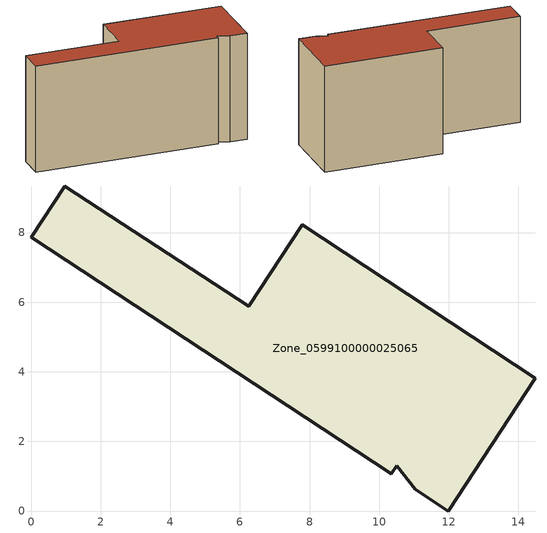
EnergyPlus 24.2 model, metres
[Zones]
Zone_0599100000025065
 floor ground (C_G): 11.98,0 11.04,0.62 10.51,1.3 10.35,1.07 0,7.87 0.96,9.34 6.26,5.88 7.79,8.22 14.49,3.82 z0
 wall outside (C_F): 6.26,5.88 0.96,9.34 0,7.87 10.35,1.07 10.51,1.3 11.04,0.62 11.98,0 14.49,3.82 7.79,8.22 6.26,5.88 z0:7.34
 roof outside (C_R): 11.04,0.62 11.98,0 14.49,3.82 7.79,8.22 6.26,5.88 0.96,9.34 0,7.87 10.35,1.07 10.51,1.3 z7.34
[BUILDING]
Pand.0599100000025065: North Axis=0; Terrain=City; Loads Convergence Tolerance Value=0.04; Temperature Convergence Tolerance Value=0.4; Solar Distribution=FullExterior; Maximum Number of Warmup Days=25; Minimum Number of Warmup Days=1
[Site:Location]
Rotterdam.The.Hague.AP_ZH_NLD Design_Conditions: Latitude=51.96; Longitude=4.45; Time Zone=1; Elevation=-4.5
[SITE:GROUNDTEMPERATURE:BUILDINGSURFACE]
18, 18, 18, 18, 18, 18, 18, 18, 18, 18, 18, 18
[MATERIAL] Thermal Absorptance=0.9; Solar Absorptance=0.7; Visible Absorptance=0.7
Name | Roughness | Thickness | Conductivity | Density | Specific Heat
G.TC.1946 | MediumSmooth | 0.15 | 1 | 540 | 1210
F.TC.1946 | Rough | 0.3 | 0.857143 | 1920 | 840
R.TC.1946 | MediumRough | 0.2 | 0.909091 | 1500 | 1000
[CONSTRUCTION]
C_G: G.TC.1946
C_F: F.TC.1946
C_R: R.TC.1946
[ZONE]
Zone_0599100000025065: Type=1; Multiplier=1; Ceiling Height=Autocalculate; Volume=Autocalculate; Floor Area=autocalculate; Part of Total Floor Area=Yes
[ZONEINFILTRATION:DESIGNFLOWRATE]
Infil_Zone_0599100000025065: Zone or ZoneList or Space or SpaceList=Zone_0599100000025065; Schedule=AlwaysOn; Design Flow Rate Calculation Method=Flow/Area; Flow Rate per Floor Area=0.003; Constant Term Coefficient=1; Temperature Term Coefficient=0; Velocity Term Coefficient=0; Velocity Squared Term Coefficient=0
[HVACTEMPLATE:ZONE:IDEALLOADSAIRSYSTEM]
Zone_0599100000025065: Maximum Heating Supply Air Temperature=50; Minimum Cooling Supply Air Temperature=13; Maximum Heating Supply Air Humidity Ratio=0.0156; Minimum Cooling Supply Air Humidity Ratio=0.0077; Heating Limit=NoLimit; Cooling Limit=NoLimit; Dehumidification Control Type=ConstantSensibleHeatRatio; Cooling Sensible Heat Ratio=0.7; Dehumidification Setpoint=60; Humidification Control Type=None; Humidification Setpoint=30; Outdoor Air Method=None; Outdoor Air Flow Rate per Person=0.00944; Outdoor Air Flow Rate per Zone Floor Area=0; Outdoor Air Flow Rate per Zone=0; Demand Controlled Ventilation Type=None; Outdoor Air Economizer Type=NoEconomizer; Heat Recovery Type=None; Sensible Heat Recovery Effectiveness=0.7; Latent Heat Recovery Effectiveness=0.65
[ZONECONTROL:THERMOSTAT]
ThermostatControl_Zone_0599100000025065: Zone or ZoneList=Zone_0599100000025065; Control Type Schedule=DualSetpointControlType; Control 1=Thermostat_Zone_0599100000025065; Temperature Difference Between Cutout And Setpoint=0
[THERMOSTATSETPOINT:DUALSETPOINT]
Thermostat_Zone_0599100000025065: Heating Setpoint Temperature Schedule=HeatingSetpoint_Zone_0599100000025065; Cooling Setpoint Temperature Schedule=CoolingSetpoint_Zone_0599100000025065
[SCHEDULE:COMPACT]
HeatingSetpoint_Zone_0599100000025065: Through: 12/31, For: AllDays, Until: 24:00, 21
CoolingSetpoint_Zone_0599100000025065: Through: 12/31, For: AllDays, Until: 24:00, 24
DualSetpointControlType: Through: 12/31, For: AllDays, Until: 24:00, 4
AlwaysOn: Through: 12/31, For: AllDays, Until: 24:00, 1
